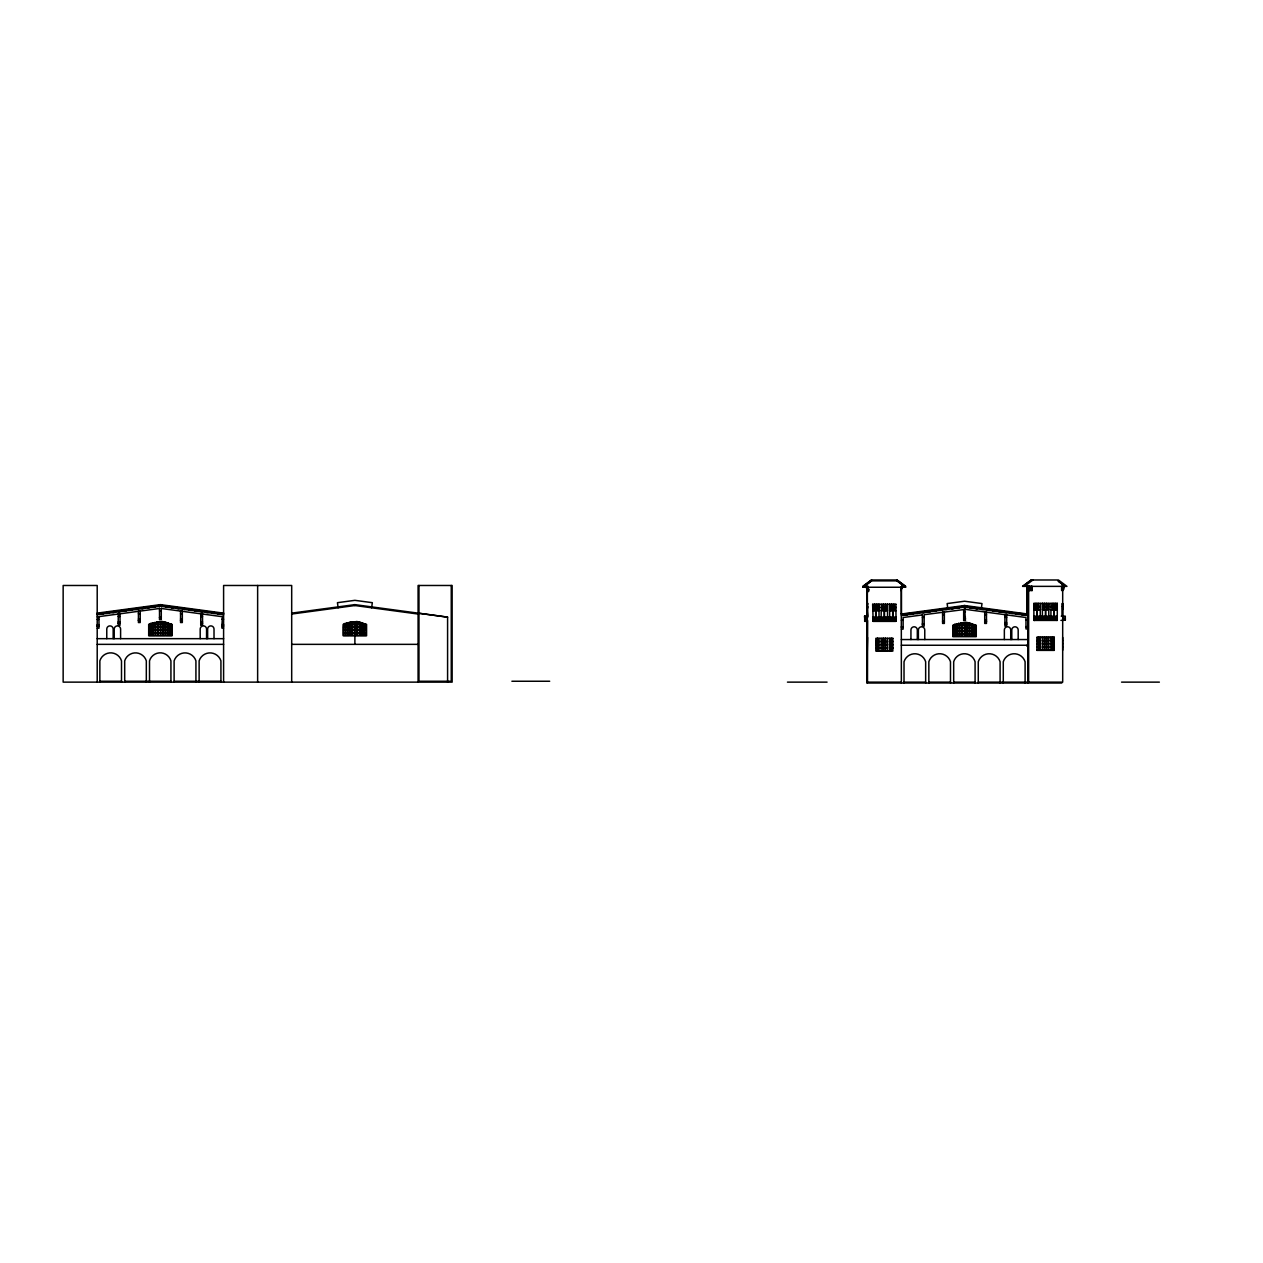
<?xml version="1.0" encoding="UTF-8"?>
<svg xmlns="http://www.w3.org/2000/svg" width="1263" height="1263" viewBox="0 0 1263 1263"><rect width="100%" height="100%" fill="white"/><g stroke="black" fill="none" stroke-linecap="round" stroke-linejoin="round"><path stroke-width="1.5" d="M864.729 617.26L864.855 621.001L864.887 617.26M867.302 616.155L867.302 609.776M896.035 604.282L872.638 604.282L873.175 621.001M895.514 618.144L895.514 621.001M1034.223 620.449L1034.223 616.155L1034.397 620.417L1034.397 617.26M1065.119 618.696L1065.293 620.165L1062.688 620.165L1065.293 620.117L1065.293 618.696L1063.02 618.696M867.586 620.528L867.318 683.015L867.365 586.364M868.676 590.721L867.381 590.595L867.381 589.332L868.676 589.379M868.439 589L867.381 589L868.439 588.463M867.76 587.848L867.76 586.348M901.356 614.039L911.033 613.439L911.144 614.307M160.733 606.272L160.843 605.403M161.617 606.398L161.727 605.514M165.485 606.919L165.595 606.035L160.401 605.34L155.191 606.035L155.317 606.919M166.353 607.029L166.653 606.177M167.411 607.171L167.521 606.303L172.447 606.966L172.336 607.835M171.279 607.692L171.389 606.824M172.163 607.819L172.273 606.935M173.205 607.961L173.331 607.077L182.993 608.387L182.882 609.255M177.073 608.482L177.199 607.598M177.957 608.592L178.067 607.724M178.13 608.624L178.257 607.74M179.014 608.734L179.125 607.866M183.924 609.398L183.877 608.498L200.391 610.724L200.28 611.592M184.808 609.524L184.935 608.64M188.676 610.029L188.787 609.161M189.734 610.171L189.671 609.287M190.602 610.297L190.729 609.429M194.47 610.818L194.597 609.95M195.355 610.929L195.481 610.061M195.528 610.96L195.654 610.092M196.412 611.071L196.523 610.203M201.149 611.718L201.275 610.85L218.846 613.218L218.736 614.086M201.338 611.734L201.448 610.866M202.206 611.86L202.333 610.992M206.074 612.381L206.201 611.513M206.958 612.492L207.069 611.624M207.132 612.523L207.243 611.655M208.016 612.634L208.127 611.766M211.884 613.155L211.995 612.287M212.752 613.281L212.879 612.413M213.81 613.423L213.921 612.555M217.678 613.944L217.789 613.076M218.562 614.055L218.673 613.187M219.604 614.197L219.73 613.329L223.598 613.85M371.638 607.787L372.332 602.688L354.887 600.335L337.442 602.688L338.137 607.787M964.9 607.156L965.011 606.287M965.769 607.282L965.895 606.414M969.637 607.803L969.763 606.935L964.553 606.224L959.359 606.935L959.47 607.803M970.521 607.913L970.631 607.045L970.694 607.945M971.579 608.056L971.689 607.187L981.351 608.498L981.24 609.366M975.446 608.577L975.557 607.708M976.315 608.703L976.441 607.835M976.488 608.719L976.615 607.85M977.373 608.845L977.483 607.977M981.43 607.787L981.998 603.572L964.553 601.22L947.124 603.572L947.692 607.787M982.125 609.476L982.235 608.608L988.203 609.413L988.092 610.282M983.167 609.619L983.293 608.75M987.035 610.14L987.161 609.271M988.976 610.408L989.087 609.54L998.749 610.834L998.638 611.702M992.844 610.929L992.955 610.045M993.713 611.039L993.839 610.171M993.886 611.071L994.013 610.187M994.77 611.181L994.897 610.313M999.522 611.829L999.633 610.945L1017.204 613.313L1017.094 614.197M999.696 611.845L999.807 610.976M1000.564 611.971L1000.691 611.087M1004.432 612.492L1004.559 611.608M1005.49 612.634L1005.616 611.75M1006.374 612.744L1006.485 611.876M1010.242 613.265L1010.353 612.397M1011.11 613.392L1011.237 612.508M1012.168 613.534L1012.295 612.65M1016.036 614.055L1016.162 613.171M1016.92 614.165L1017.031 613.297M1017.978 614.307L1018.089 613.439L1027.75 614.039M1021.83 614.828L1021.956 613.96M1022.714 614.955L1022.841 614.071M1022.888 614.97L1023.014 614.102M1023.772 615.097L1023.883 614.213M867.113 609.776L867.634 616.155L864.508 616.155L864.997 620.117M901.119 590.626L902.24 586.364M902.24 587.863L902.587 586.364M1063.793 587.863L1064.141 586.364M863.15 586.364L871.596 579.985M863.087 587.248L871.581 580.869M1022.683 586.364L1031.176 579.985L1058.441 579.985L1066.951 586.364L1022.604 586.364L1031.129 579.985M1024.388 586.364L1032.897 579.985M901.119 589.032L901.703 586.364M343.631 624.585L345.32 624.585L345.32 627.064L343.536 627.064L343.694 624.554M349.646 622.343L347.799 622.848L347.799 624.222L349.567 624.222L349.567 622.359M97.077 613.155L160.401 604.63L223.709 613.155M97.204 613.85L101.072 613.329L101.182 614.197M148.339 606.966L153.265 606.303L153.376 607.171M154.323 606.161L154.433 607.029M97.204 614.734L160.401 606.224L223.598 614.734M159.517 608.482L97.204 616.865L98.972 616.865M291.69 613.139L354.887 604.63L447.591 617.118L447.591 682.131M291.69 614.039L355.014 605.514M901.245 614.055L964.553 605.514L1027.877 614.055M905.255 614.402L911.049 613.613M912.107 613.471L917.727 612.713M929.331 611.15L922.748 612.744M934.257 610.487L936.183 610.234M941.977 609.445L946.729 608.813M951.528 608.166L958.333 607.25M959.375 607.108L964.679 606.398M901.356 615.634L964.553 607.108L1027.75 615.634L1027.75 683.015M922.4 614.923L903.14 617.512L903.14 629.1L901.356 629.1M965.437 609.366L924.169 614.686L924.169 626.148L922.4 626.148L922.4 614.686M1063.383 620.117L1060.92 620.417M897.093 580.869L871.533 580.869L863.008 587.248L905.618 587.248L897.093 580.869L905.555 587.248M901.877 586.364L905.713 586.364L897.125 579.985L871.359 579.985L862.787 586.364L865.992 586.364L866.26 587.863M1027.182 587.563L1027.893 586.364M1028.966 588.511L1030.024 588.511M1031.082 588.511L1032.155 588.511M1061.63 588.463L1062.688 588.463M867.381 588.826L868.439 588.826M1028.966 588.874L1030.024 588.874M1031.082 588.874L1032.155 588.874M1061.63 588.826L1062.688 588.826M1061.63 589L1063.241 588.495L1063.241 586.364M1027.214 589.363L1028.287 589.363L1028.287 590.626L1027.229 590.626L1027.182 586.364M1028.966 589.379L1030.024 589.379M1031.082 589.379L1032.155 589.379M1061.63 589.332L1062.688 589.332M867.602 589.379L868.676 589.742M867.381 589.805L868.676 589.916M1028.635 589.032L1027.229 588.495L1027.229 589.837L1028.287 589.837M1028.966 589.853L1030.024 589.853M1031.082 589.853L1032.155 589.853M1061.63 589.805L1062.688 589.805M867.602 590.247L868.676 590.247M867.602 589.742L867.602 591.51L868.676 591.51M1062.688 603.398L1062.688 606.414M867.128 606.414L867.792 603.398M1040.081 606.414L1038.312 606.414L1038.312 603.398M1050.895 606.414L1052.853 606.414L1052.853 603.398M1057.273 606.414L1055.331 606.414L1055.331 603.398M867.128 606.761L867.934 606.761L867.128 609.603M1040.081 606.761L1038.312 606.761L1038.312 609.603L1040.081 609.603M1050.895 606.761L1052.853 606.761L1052.853 609.603L1051.069 609.603M1057.273 606.761L1055.331 606.761L1055.331 609.603L1057.099 609.603L1057.099 606.761M1062.688 606.761L1062.688 609.603M881.321 607.298L883.09 607.298L883.09 604.282M889.657 607.298L896.035 607.298M881.321 607.645L883.09 607.645L883.09 610.487L881.321 610.487M889.657 607.645L896.035 607.645M964.553 605.514L965.437 620.591L963.669 620.591L963.669 609.366M1033.876 609.776L1040.254 609.776M1042.385 609.776L1048.764 609.776M1050.895 609.776L1057.273 609.776M895.862 610.487L894.093 610.487L894.093 607.645M872.638 610.661L879.016 610.661M881.148 610.661L887.526 610.661M889.657 610.661L896.035 610.661M138.425 611.071L140.209 611.071M159.517 610.882L161.285 610.882M963.669 611.781L965.437 611.781M138.425 613.723L140.209 613.723M180.546 613.723L182.33 613.723M942.593 614.607L944.361 614.607M984.714 614.607L986.482 614.607M1033.876 616.155L1057.273 616.155M1061.252 616.155L1065.293 616.155L1065.293 620.165M118.233 616.455L120.017 616.455M200.738 616.439L202.522 616.439M864.65 617.054L867.665 617.054M872.638 617.054L896.051 617.054M963.669 617.102L965.437 617.102M922.4 617.339L924.169 617.339M1004.906 617.323L1006.674 617.323M1033.876 617.26L1057.273 617.26M159.517 617.433L161.285 617.433M159.517 617.796L161.285 617.796M872.638 618.144L896.051 618.144M963.669 618.317L965.437 618.317M963.669 618.681L965.437 618.681M138.425 619.044L140.209 619.044M180.546 619.044L182.33 619.044M97.204 619.407L98.972 619.407M221.814 619.233L223.598 619.233M984.714 619.928L986.482 619.928M1033.876 619.959L1039.733 620.117L1039.733 617.26M1039.196 617.26L1039.196 620.117L1057.273 619.959M138.425 620.275L140.209 620.275M180.546 620.275L182.33 620.275M1025.982 620.117L1027.75 620.117M901.356 620.291L903.14 620.291M138.425 620.622L140.209 620.622M180.546 620.622L182.33 620.622M872.638 620.859L896.051 620.859M867.302 621.301L864.65 621.301L866.971 621.333M873.159 621.301L896.051 621.301L895.862 604.282M942.593 621.159L944.361 621.159M984.714 621.159L986.482 621.159M942.593 621.522L944.361 621.522M984.714 621.507L986.482 621.507M118.233 621.775L120.017 621.775M200.738 621.759L202.522 621.759M1004.906 622.643L1006.674 622.643M118.233 622.991L120.017 622.991M200.738 622.991L202.522 622.991M118.233 623.354L120.017 623.354M200.738 623.338L202.522 623.338M922.4 623.875L924.169 623.875M1004.906 623.875L1006.674 623.875M922.4 624.238L924.169 624.238M1004.906 624.222L1006.674 624.222M97.204 624.727L98.972 624.727M171.657 624.585L169.968 624.585L169.968 627.064L171.752 627.064L171.594 624.554M221.814 624.554L223.598 624.554M975.825 625.469L974.136 625.469L974.136 627.948L975.904 627.948L975.746 625.438M221.814 625.785L223.598 625.785M97.204 625.943L98.972 625.943M97.204 626.306L98.972 626.306M221.814 626.132L223.598 626.132M901.356 626.827L903.14 626.827M1025.982 626.669L1027.75 626.669M151.181 627.064L152.949 627.064L152.949 624.585L151.181 624.585L151.181 629.905L152.949 629.905L152.949 627.427L151.181 627.427M364.107 627.064L362.339 627.064L362.339 624.585L364.107 624.585L364.107 629.905L362.339 629.905L362.339 627.427L364.107 627.427M1025.982 627.016L1027.75 627.016M901.356 627.19L903.14 627.19M223.598 628.058L221.814 628.058L222.367 616.707L161.285 608.482M955.333 627.948L957.101 627.948L957.101 625.469L955.333 625.469L955.333 630.79L957.101 630.79L957.101 628.311L955.333 628.311M97.204 628.216L98.972 628.216L98.972 616.628M1027.75 628.942L1025.982 628.942L1025.982 617.512L964.553 609.24M1037.065 637.436L1054.084 637.436L1054.084 650.208L1037.065 650.208M1062.688 637.436L1062.688 640.452M97.204 638.668L223.598 638.668M901.356 639.552L1027.75 639.552M1037.065 640.452L1038.486 640.452L1038.486 637.436M1040.254 640.452L1038.833 640.452L1038.833 637.436M1042.385 640.452L1044.327 640.452L1044.327 637.436M1048.764 640.452L1046.822 640.452L1046.822 637.436M1050.895 640.452L1052.316 640.452L1052.316 637.436M1054.084 640.452L1052.663 640.452L1052.663 637.436M1037.065 640.815L1038.486 640.815L1038.486 643.641M1040.254 640.815L1038.833 640.815L1038.833 643.641M1042.385 640.815L1044.327 640.815L1044.327 643.641M1048.764 640.815L1046.822 640.815L1046.822 643.641M1050.895 640.815L1052.316 640.815L1052.316 643.641M1054.084 640.815L1052.663 640.815L1052.663 643.641M1062.688 640.815L1062.688 643.641M875.827 641.336L877.248 641.336L877.248 638.32M879.016 641.336L877.596 641.336L877.596 638.32M881.148 641.336L883.09 641.336L883.09 638.32M887.526 641.336L885.584 641.336L885.584 638.32M889.657 641.336L891.078 641.336L891.078 638.32M892.846 641.336L891.425 641.336L891.425 638.32M875.827 641.699L877.248 641.699L877.248 644.54M879.016 641.699L877.596 641.699L877.596 644.54M881.148 641.699L883.09 641.699L883.09 644.54M887.526 641.699L885.584 641.699L885.584 644.54M889.657 641.699L891.078 641.699L891.078 644.54M892.846 641.699L891.425 641.699L891.425 644.54M1037.065 643.641L1040.254 643.641M1042.385 643.641L1048.764 643.641M1050.895 643.641L1054.084 643.641M1037.065 644.004L1040.254 644.004M1042.385 644.004L1048.764 644.004M1050.895 644.004L1054.084 644.004M1062.688 644.004L1062.688 646.845M97.204 644.351L223.598 644.351M291.69 644.351L418.085 644.351M875.827 644.54L879.016 644.54M881.148 644.54L887.526 644.54M889.657 644.54L892.846 644.54M875.827 644.888L879.016 644.888M881.148 644.888L887.526 644.888M889.657 644.888L892.846 644.888M901.356 645.251L1027.75 645.251M1037.065 646.845L1038.486 646.845L1038.486 644.004M1040.254 646.845L1038.833 646.845L1038.833 644.004M1042.385 646.845L1044.327 646.845L1044.327 644.004M1048.764 646.845L1046.822 646.845L1046.822 644.004M1050.895 646.845L1052.316 646.845L1052.316 644.004M1054.084 646.845L1052.663 646.845L1052.663 644.004M1037.065 647.193L1038.486 647.193L1038.486 650.208M1040.254 647.193L1038.833 647.193L1038.833 650.208M1042.385 647.193L1044.327 647.193L1044.327 650.208M1048.764 647.193L1046.822 647.193L1046.822 650.208M1050.895 647.193L1052.316 647.193L1052.316 650.208M1054.084 647.193L1052.663 647.193L1052.663 650.208M1062.688 647.193L1062.688 650.208M875.827 647.73L877.248 647.73L877.248 644.888M879.016 647.73L877.596 647.73L877.596 644.888M881.148 647.73L883.09 647.73L883.09 644.888M887.526 647.73L885.584 647.73L885.584 644.888M889.657 647.73L891.078 647.73L891.078 644.888M892.846 647.73L891.425 647.73L891.425 644.888M875.827 648.077L877.248 648.077L877.248 651.092M879.016 648.077L877.596 648.077L877.596 651.092M881.148 648.077L883.09 648.077L883.09 651.092M887.526 648.077L885.584 648.077L885.584 651.092M889.657 648.077L891.078 648.077L891.078 651.092M892.846 648.077L891.425 648.077L891.425 651.092M867.271 651.092L867.523 637.436M99.856 681.246L121.501 681.246M124.69 681.246L170.931 681.246M174.12 681.246L220.93 681.246M511.894 681.246L549.689 681.246M787.449 682.131L827.06 682.131M867.365 682.131L867.065 586.364M868.202 682.131L900.472 682.131M904.024 682.131L925.653 682.131M928.842 682.131L950.486 682.131M953.676 682.131L975.083 682.131M978.272 682.131L1062.688 682.131L1062.688 586.364M1121.56 682.131L1159.371 682.131M866.892 683.015L1061.804 683.015M964.443 606.398L969.731 607.108M971.673 607.361L977.594 608.166M982.204 608.782L988.187 609.587M992.939 610.234L998.733 611.008M999.617 611.134L1005.585 611.939M1010.337 612.571L1017.189 613.502M1018.057 613.613L1026.519 614.749M418.085 614.039L354.777 605.514L354.887 604.63M418.085 613.139L447.591 617.165M867.365 589.032L866.813 586.364M1065.214 586.364L1058.11 581.043L1065.151 586.364M896.904 579.985L905.334 586.364M1028.382 588.858L1028.082 586.364M867.365 590.595L866.244 586.364M1028.635 590.626L1027.529 586.364M964.111 606.287L964.222 607.156M963.227 606.414L963.337 607.282M958.601 607.913L958.475 607.045L947.755 608.498L947.882 609.366M958.301 607.077L958.428 607.945M957.433 607.187L957.543 608.056M953.565 607.708L953.676 608.577M952.681 607.835L952.791 608.703M952.507 607.85L952.618 608.719M951.623 607.977L951.749 608.845M946.824 609.508L946.887 608.608L940.903 609.413L941.03 610.282M945.829 608.75L945.94 609.619M941.961 609.271L942.072 610.14M941.077 609.398L941.203 610.266M940.146 610.408L940.019 609.54L930.357 610.834L930.484 611.702M936.167 610.045L936.278 610.929M935.283 610.171L935.394 611.039M935.109 610.187L935.22 611.071M934.225 610.313L934.336 611.181M929.6 611.829L929.473 610.945L918.754 612.397L918.88 613.265M929.3 610.976L929.426 611.845M928.431 611.087L928.542 611.971M924.563 611.608L924.674 612.492M923.679 611.734L923.806 612.602M917.996 613.392L917.885 612.508L911.902 613.313L912.028 614.197M917.712 612.539L917.822 613.408M916.827 612.65L916.938 613.534M912.96 613.171L913.07 614.055M912.075 613.297L912.202 614.165M907.166 613.96L907.276 614.828M906.392 614.955L906.281 614.071L906.218 614.97M905.224 614.213L905.35 615.097M159.943 605.403L160.054 606.272M159.059 605.514L159.185 606.398M149.397 606.824L149.508 607.692M148.513 606.935L148.639 607.819M147.582 607.961L147.471 607.077L137.793 608.387L137.92 609.255M143.603 607.598L143.714 608.482M142.719 607.724L142.83 608.592M142.545 607.74L142.656 608.624M141.661 607.866L141.788 608.734M136.751 608.529L136.862 609.398L136.925 608.498L120.395 610.724L120.522 611.592M135.867 608.64L135.978 609.524M131.999 609.161L132.11 610.029M130.942 609.303L131.241 610.155M130.057 609.429L130.184 610.297M126.205 609.95L126.316 610.818M125.321 610.061L125.432 610.929M124.263 610.203L124.39 611.071M119.638 611.718L119.527 610.85L101.94 613.218L102.24 614.055M119.338 610.866L119.464 611.734M118.469 610.992L118.58 611.86M114.601 611.513L114.712 612.381M113.717 611.624L113.844 612.492M113.544 611.655L113.654 612.523M112.66 611.766L112.786 612.634M108.792 612.287L108.918 613.155M107.923 612.413L108.034 613.281L107.75 612.429M106.866 612.555L106.976 613.423M102.998 613.076L103.124 613.944M1034.223 616.155L1034.397 620.117M868.297 588.447L868.297 587.248M867.997 588.447L868.06 586.348M1027.229 589.837L1027.229 590.626M1063.793 586.364L1063.793 589.363L1061.63 590.595L1061.63 586.348M1063.572 617.26L1063.525 616.155L1063.351 620.449M1063.02 616.155L1063.02 620.117M1062.42 603.398L1062.42 606.414M1062.42 606.761L1062.451 616.155M1062.325 586.348L1062.325 587.848L1062.025 586.348M1062.341 603.398L1062.388 606.414M1062.372 606.761L1062.357 616.155M1057.099 603.398L1057.099 606.414M1056.926 616.155L1056.926 620.449M1056.215 617.26L1056.215 620.117M1055.679 617.26L1055.679 620.117M1055.158 617.26L1055.158 620.117M1054.968 603.398L1054.968 606.414L1053.2 606.414L1053.2 603.398M1054.621 617.26L1054.621 620.117M1054.258 609.776L1054.258 616.155M1054.084 617.26L1054.084 620.117M1053.91 609.776L1053.91 616.155M1053.563 617.26L1053.563 620.117M1053.026 617.26L1053.026 620.117M1052.489 617.26L1052.489 620.117M1051.953 617.26L1051.953 620.117M1051.432 617.26L1051.432 620.117M1051.069 603.398L1050.895 616.155M1050.895 617.26L1050.895 620.117M1050.895 637.436L1050.895 650.208M1050.358 617.26L1050.358 620.117M1049.837 617.26L1049.837 620.117M1049.3 617.26L1049.3 620.117M1048.764 616.155L1048.764 603.398L1048.59 606.414L1046.822 606.414L1046.822 603.398M1048.764 617.26L1048.764 620.117M1048.764 637.436L1048.764 650.208M1048.243 617.26L1048.243 620.117M1047.706 617.26L1047.706 620.117M1047.169 617.26L1047.169 620.117M1046.648 617.26L1046.648 620.117M1046.459 603.398L1046.459 606.414L1044.69 606.414L1044.69 603.398M1046.459 637.436L1046.459 640.452L1044.69 640.452L1044.69 637.436M1046.459 643.641L1046.459 640.815L1044.69 640.815L1044.69 643.641M1046.459 644.004L1046.459 646.845L1044.69 646.845L1044.69 644.004M1046.459 650.208L1046.459 647.193L1044.69 647.193L1044.69 650.208M1046.111 617.26L1046.111 620.117L1045.575 617.26M1045.748 609.776L1045.748 616.155M1045.401 609.776L1045.401 616.155M1045.054 617.26L1045.054 620.117M1044.517 617.26L1044.517 620.117M1044.327 603.398L1044.327 606.414L1042.559 606.414L1042.559 603.398M1043.98 617.26L1043.98 620.117M1043.443 617.26L1043.443 620.117L1042.922 617.26M1042.385 603.398L1042.385 616.155M1042.385 617.26L1042.385 620.117M1042.385 637.436L1042.385 650.208M1041.849 617.26L1041.849 620.117M1041.328 617.26L1041.328 620.117M1040.791 617.26L1040.791 620.117M1040.254 603.398L1040.254 616.155M1040.254 617.26L1040.254 620.117M1040.254 637.436L1040.254 650.208M1038.66 617.26L1038.66 620.117M1037.949 603.398L1037.949 606.414L1036.181 606.414L1036.181 603.398M1038.123 617.26L1038.123 620.117M1037.602 617.26L1037.602 620.117M1037.239 609.776L1037.239 616.155M1036.891 609.776L1036.891 616.155M1037.065 617.26L1037.065 620.117M1036.528 617.26L1036.528 620.117M1036.181 609.603L1036.181 606.761L1037.949 606.761L1037.949 609.603L1034.05 609.603L1034.05 606.761L1035.818 606.761L1035.818 609.603M1035.992 617.26L1035.992 620.117M1035.818 603.398L1035.818 606.414L1034.05 606.414L1034.05 603.398M1035.471 617.26L1035.471 620.117M1034.934 617.26L1034.934 620.117M1032.155 586.379L1032.155 590.642L1031.082 590.642L1031.082 586.379M1031.76 586.379L1031.76 587.879L1031.461 586.379M1030.024 586.379L1030.024 590.642L1028.966 590.642L1028.966 586.379M1029.629 586.379L1029.629 587.879L1029.329 586.379M1028.635 586.364L1028.635 682.131M1028.287 586.364L1028.287 590.626M1026.93 586.364L1026.93 613.723M1026.866 586.364L1026.866 613.723M1026.866 645.251L1026.866 646.135M1025.098 683.015L1025.098 661.733A11.446 11.446 0 0 0 1003.28 661.733L1003.28 683.015M1018.183 639.552L1018.183 629.984A3.189 3.189 0 0 0 1014.978 626.795A3.189 3.189 0 0 0 1011.789 629.984L1011.789 639.552M1010.732 639.552L1010.732 629.984A3.189 3.189 0 0 0 1007.542 626.795A3.189 3.189 0 0 0 1004.353 629.984L1004.353 639.552M1005.79 614.797L1005.79 617.323M1005.79 622.643L1005.79 626.148M1000.091 683.015L1000.091 661.733A11.446 11.446 0 0 0 978.272 661.733L978.272 683.015M975.083 683.015L975.083 661.733A11.162 11.162 0 0 0 953.676 661.733L953.676 683.015M950.486 683.015L950.486 661.733A11.32 11.32 0 0 0 928.842 661.733L928.842 683.015M925.653 683.015L925.653 661.733A11.32 11.32 0 0 0 904.024 661.733L904.024 683.015M924.769 639.552L924.769 629.984A3.189 3.189 0 0 0 921.58 626.795A3.189 3.189 0 0 0 918.39 629.984L918.39 639.552M917.317 639.552L917.317 629.984A3.189 3.189 0 0 0 914.128 626.795A3.189 3.189 0 0 0 910.939 629.984L910.939 639.552M901.419 586.364L901.419 613.723M901.308 587.248L901.356 683.015M895.688 617.054L895.688 621.333L872.986 621.333L872.986 617.054M894.978 618.144L894.978 621.001M894.441 618.144L894.457 621.001M894.093 604.282L894.093 607.298M893.92 618.144L893.92 621.001M893.73 604.282L893.73 607.298M893.73 607.645L893.73 610.487L891.962 610.487L891.962 607.645M893.383 618.144L893.383 621.001M893.02 610.661L893.02 617.054M892.846 618.144L892.846 621.001M892.673 610.661L892.673 617.054M892.325 618.144L892.325 621.001M891.962 604.282L891.962 607.298M891.789 618.144L891.789 621.001M891.599 604.282L891.599 607.298M891.599 607.645L891.599 610.487L889.831 610.487L889.831 607.645M891.252 618.144L891.252 621.001M890.731 618.144L890.731 621.001M890.194 618.144L890.194 621.001M889.831 604.282L889.831 607.298M889.657 604.282L889.657 617.054M889.657 618.144L889.657 621.001M889.657 638.32L889.657 651.092M889.136 618.144L889.136 621.001M888.599 618.144L888.599 621.001M888.063 618.144L888.063 621.001M887.526 604.282L887.526 617.054M887.526 618.144L887.526 621.001M887.526 638.32L887.526 651.092M887.352 604.282L887.352 607.298L885.584 607.298L885.584 604.282M887.005 618.144L887.005 621.001M886.468 618.144L886.468 621.001M885.947 618.144L885.947 621.001M885.41 618.144L885.41 621.001M885.221 604.282L885.221 607.298L883.453 607.298L883.453 604.282M885.221 638.32L885.221 641.336L883.453 641.336L883.453 638.32M885.221 644.54L885.221 641.699L883.453 641.699L883.453 644.54M885.221 644.888L885.221 647.73L883.453 647.73L883.453 644.888M885.221 651.092L885.221 648.077L883.453 648.077L883.453 651.092M884.874 618.144L884.874 621.001M884.51 610.661L884.51 617.054M884.337 618.144L884.337 621.001M884.163 610.661L884.163 617.054M883.816 618.144L883.816 621.001M883.279 618.144L883.279 621.001M882.742 618.144L882.742 621.001M882.221 618.144L882.221 621.001M881.685 618.144L881.685 621.001M881.321 604.282L881.148 617.054M881.148 618.144L881.148 621.001M881.148 638.32L881.148 651.092M880.627 618.144L880.627 621.001M880.09 618.144L880.09 621.001M879.553 618.144L879.553 621.001M879.016 604.282L879.016 617.054M879.016 618.144L879.016 621.001M879.016 638.32L879.016 651.092M878.843 604.282L878.843 607.298L877.059 607.298L877.059 604.282M878.495 618.144L878.495 621.001M877.959 618.144L877.959 621.001M877.422 618.144L877.422 621.001M876.711 604.282L876.711 607.298L874.943 607.298L874.943 604.282M876.885 618.144L876.885 621.001M876.364 618.144L876.364 621.001M876.001 610.661L876.001 617.054M875.654 610.661L875.654 617.054M875.827 618.144L875.827 621.001M875.291 618.144L875.291 621.001M874.58 604.282L874.58 607.298L872.812 607.298L872.812 604.282M874.77 618.144L874.77 621.001M874.233 618.144L874.233 621.001M873.696 618.144L873.696 621.001M867.602 587.248L867.602 591.51M867.492 603.398L867.618 617.054M864.887 616.155L864.871 621.333M864.697 616.155L864.697 621.301M451.254 585.479L451.254 681.246L418.969 681.246L418.969 585.479M418.085 682.131L418.085 585.479L452.138 585.479L452.138 682.131L63.15 682.131L63.15 585.479L97.204 585.479L97.204 682.131M354.887 635.763L354.887 644.351M291.69 682.131L291.69 585.479L223.598 585.479L223.598 682.131M257.636 585.479L257.636 682.131M222.367 613.692L222.367 614.576M220.93 682.131L220.93 660.849A11.446 11.446 0 0 0 199.128 660.849L199.128 682.131M214.015 638.668L214.015 629.1A3.189 3.189 0 0 0 210.826 625.895A3.189 3.189 0 0 0 207.637 629.1L207.637 638.668M206.564 638.668L206.564 629.1A3.189 3.189 0 0 0 203.375 625.895A3.189 3.189 0 0 0 200.186 629.1L200.186 638.668M201.622 613.913L201.622 616.439M201.622 621.759L201.622 625.264M195.923 682.131L195.923 660.849A11.446 11.446 0 0 0 174.12 660.849L174.12 682.131M170.931 682.131L170.931 660.849A11.162 11.162 0 0 0 149.508 660.849L149.508 682.131M161.285 608.229L161.285 619.707L159.517 619.707L159.517 608.229M146.319 682.131L146.319 660.849A11.32 11.32 0 0 0 124.69 660.849L124.69 682.131M121.501 682.131L121.501 660.849A11.32 11.32 0 0 0 99.856 660.849L99.856 682.131M120.601 638.668L120.601 629.1A3.189 3.189 0 0 0 117.412 625.895A3.189 3.189 0 0 0 114.223 629.1L114.223 638.668M113.165 638.668L113.165 629.1A3.189 3.189 0 0 0 109.96 625.895A3.189 3.189 0 0 0 106.771 629.1L106.771 638.668M1063.209 589.837L1062.672 590.626L1063.209 589.837M150.518 623.496L148.687 624.411L148.687 635.763L172.1 635.763L172.1 624.411L162.438 621.475L150.518 623.496M149.208 624.554L149.05 627.064L150.818 627.064L150.818 624.585L149.129 624.585M150.66 623.827L149.839 624.222L150.66 623.827M345.004 623.496L343.189 624.411L343.189 635.763L366.586 635.763L366.586 624.411L356.924 621.475L345.004 623.496M345.146 623.827L344.341 624.222L345.146 623.827M954.67 624.38L952.855 625.296L952.855 636.647L976.267 636.647L976.267 625.296L966.59 622.359L954.67 624.38M953.36 625.438L953.202 627.948L954.986 627.948L954.986 625.469L953.297 625.469M954.812 624.711L954.007 625.122L954.812 624.711M152.523 623.085L151.181 624.222L152.949 624.222L152.523 623.085M347.009 623.085L345.667 624.222L347.436 624.222L347.009 623.085M956.691 623.969L955.333 625.122L957.101 625.122L956.691 623.969M154.449 622.501L153.297 624.222L155.081 624.222L154.449 622.501M958.601 623.385L957.465 625.122L959.233 625.122L958.601 623.385M156.407 622.091L155.791 624.222L157.907 624.222L157.907 621.885L156.407 622.091M350.893 622.091L350.277 624.222L352.045 624.222L352.045 621.933L350.893 622.091M960.559 622.975L959.943 625.122L962.074 625.122L962.074 622.785L960.559 622.975M158.396 621.838L158.27 624.222L160.401 624.222L160.401 621.743L158.396 621.838M352.882 621.838L352.409 624.222L354.54 624.222L354.54 621.759L352.882 621.838M962.548 622.722L962.422 625.122L964.553 625.122L964.553 622.627L962.548 622.722M1057.273 603.398L1033.876 603.398L1033.876 620.417L1057.273 620.417L1057.273 603.398M1044.327 606.761L1042.559 606.761L1042.559 609.603L1044.327 609.603L1044.327 606.761M1046.459 606.761L1044.69 606.761L1044.69 609.603L1046.459 609.603L1046.459 606.761M1048.59 606.761L1046.822 606.761L1046.822 609.603L1048.59 609.603L1048.59 606.761M1054.968 606.761L1053.2 606.761L1053.2 609.603L1054.968 609.603L1054.968 606.761M874.58 607.645L872.812 607.645L872.812 610.487L874.58 610.487L874.58 607.645M876.711 607.645L874.943 607.645L874.943 610.487L876.711 610.487L876.711 607.645M878.843 607.645L877.059 607.645L877.059 610.487L878.843 610.487L878.843 607.645M885.221 607.645L883.453 607.645L883.453 610.487L885.221 610.487L885.221 607.645M887.352 607.645L885.584 607.645L885.584 610.487L887.352 610.487L887.352 607.645M182.33 611.071L180.546 611.055L180.546 622.533L182.33 622.533L182.33 611.071M140.209 611.071L138.425 611.071L138.425 622.548L140.209 622.548L140.209 611.071M944.361 611.955L942.593 611.955L942.593 623.433L944.361 623.433L944.361 611.955M986.482 611.955L984.714 611.955L984.714 623.433L986.482 623.433L986.482 611.955M120.017 613.786L118.233 613.802L118.233 625.264L120.017 625.264L120.017 613.802M202.522 613.786L200.738 613.786L200.738 625.264L202.522 625.264L202.522 613.786M1006.674 614.671L1004.906 614.671L1004.906 626.148L1006.674 626.148L1006.674 614.671M162.88 624.222L160.748 624.222L160.748 621.759L162.88 621.885L162.88 624.222M165.011 624.222L163.227 624.222L163.227 621.933L165.011 622.217L165.011 624.222M167.49 624.222L165.721 624.222L165.721 622.359L167.49 622.848L167.49 624.222M169.621 624.222L167.837 624.222L167.837 622.959L169.621 624.222M170.947 624.222L169.968 623.764L170.947 624.222M357.019 624.222L354.887 624.222L354.887 621.743L357.019 621.854L357.019 624.222M359.497 624.222L357.366 624.222L357.366 621.885L359.497 622.217L359.497 624.222M361.976 624.222L360.208 624.222L360.208 622.359L361.976 622.848L361.976 624.222M364.107 624.222L362.339 624.222L362.339 622.959L364.107 624.222M365.449 624.222L364.47 623.764L365.449 624.222M155.081 624.585L153.297 624.585L153.297 627.064L155.081 627.064L155.081 624.585M157.907 624.585L155.791 624.585L155.791 627.064L157.907 627.064L157.907 624.585M160.401 624.585L158.27 624.585L158.27 627.064L160.401 627.064L160.401 624.585M162.88 624.585L160.748 624.585L160.748 627.064L162.88 627.064L162.88 624.585M165.011 624.585L163.227 624.585L163.227 627.064L165.011 627.064L165.011 624.585M167.49 624.585L165.721 624.585L165.721 627.064L167.49 627.064L167.49 624.585M169.621 624.585L167.837 624.585L167.837 627.064L169.621 627.064L169.621 624.585M347.436 624.585L345.667 624.585L345.667 627.064L347.436 627.064L347.436 624.585M349.567 624.585L347.799 624.585L347.799 627.064L349.567 627.064L349.567 624.585M352.045 624.585L350.277 624.585L350.277 627.064L352.045 627.064L352.045 624.585M354.54 624.585L352.409 624.585L352.409 627.064L354.54 627.064L354.54 624.585M357.019 624.585L354.887 624.585L354.887 627.064L357.019 627.064L357.019 624.585M359.497 624.585L357.366 624.585L357.366 627.064L359.497 627.064L359.497 624.585M361.976 624.585L360.208 624.585L360.208 627.064L361.976 627.064L361.976 624.585M366.159 624.585L364.47 624.585L364.47 627.064L366.238 627.064L366.081 624.554M967.048 625.122L964.916 625.122L964.916 622.643L967.048 622.785L967.048 625.122M969.163 625.122L967.395 625.122L967.395 622.817L969.163 623.101L969.163 625.122M971.657 625.122L969.873 625.122L969.873 623.259L971.657 623.733L971.657 625.122M973.773 625.122L972.005 625.122L972.005 623.843L973.773 625.122M975.115 625.122L974.136 624.648L975.115 625.122M959.233 625.469L957.465 625.469L957.465 627.948L959.233 627.948L959.233 625.469M962.074 625.469L959.943 625.469L959.943 627.948L962.074 627.948L962.074 625.469M964.553 625.469L962.422 625.469L962.422 627.948L964.553 627.948L964.553 625.469M967.048 625.469L964.916 625.469L964.916 627.948L967.048 627.948L967.048 625.469M969.163 625.469L967.395 625.469L967.395 627.948L969.163 627.948L969.163 625.469M971.657 625.469L969.873 625.469L969.873 627.948L971.657 627.948L971.657 625.469M973.773 625.469L972.005 625.469L972.005 627.948L973.773 627.948L973.773 625.469M150.818 627.427L149.05 627.427L149.05 629.905L150.818 629.905L150.818 627.427M155.081 627.427L153.297 627.427L153.297 629.905L155.081 629.905L155.081 627.427M157.907 627.427L155.791 627.427L155.791 629.905L157.907 629.905L157.907 627.427M160.401 627.427L158.27 627.427L158.27 629.905L160.401 629.905L160.401 627.427M162.88 627.427L160.748 627.427L160.748 629.905L162.88 629.905L162.88 627.427M165.011 627.427L163.227 627.427L163.227 629.905L165.011 629.905L165.011 627.427M167.49 627.427L165.721 627.427L165.721 629.905L167.49 629.905L167.49 627.427M169.621 627.427L167.837 627.427L167.837 629.905L169.621 629.905L169.621 627.427M171.752 627.427L169.968 627.427L169.968 629.905L171.752 629.905L171.752 627.427M345.32 627.427L343.536 627.427L343.536 629.905L345.32 629.905L345.32 627.427M347.436 627.427L345.667 627.427L345.667 629.905L347.436 629.905L347.436 627.427M349.567 627.427L347.799 627.427L347.799 629.905L349.567 629.905L349.567 627.427M352.045 627.427L350.277 627.427L350.277 629.905L352.045 629.905L352.045 627.427M354.54 627.427L352.409 627.427L352.409 629.905L354.54 629.905L354.54 627.427M357.019 627.427L354.887 627.427L354.887 629.905L357.019 629.905L357.019 627.427M359.497 627.427L357.366 627.427L357.366 629.905L359.497 629.905L359.497 627.427M361.976 627.427L360.208 627.427L360.208 629.905L361.976 629.905L361.976 627.427M366.238 627.427L364.47 627.427L364.47 629.905L366.238 629.905L366.238 627.427M954.986 628.311L953.202 628.311L953.202 630.79L954.986 630.79L954.986 628.311M959.233 628.311L957.465 628.311L957.465 630.79L959.233 630.79L959.233 628.311M962.074 628.311L959.943 628.311L959.943 630.79L962.074 630.79L962.074 628.311M964.553 628.311L962.422 628.311L962.422 630.79L964.553 630.79L964.553 628.311M967.048 628.311L964.916 628.311L964.916 630.79L967.048 630.79L967.048 628.311M969.163 628.311L967.395 628.311L967.395 630.79L969.163 630.79L969.163 628.311M971.657 628.311L969.873 628.311L969.873 630.79L971.657 630.79L971.657 628.311M973.773 628.311L972.005 628.311L972.005 630.79L973.773 630.79L973.773 628.311M975.904 628.311L974.136 628.311L974.136 630.79L975.904 630.79L975.904 628.311M150.818 630.253L149.05 630.253L149.05 632.747L150.818 632.747L150.818 630.253M152.949 630.253L151.181 630.253L151.181 632.747L152.949 632.747L152.949 630.253M155.081 630.253L153.297 630.253L153.297 632.747L155.081 632.747L155.081 630.253M157.907 630.253L155.791 630.253L155.791 632.747L157.907 632.747L157.907 630.253M160.401 630.253L158.27 630.253L158.27 632.747L160.401 632.747L160.401 630.253M162.88 630.253L160.748 630.253L160.748 632.747L162.88 632.747L162.88 630.253M165.011 630.253L163.227 630.253L163.227 632.747L165.011 632.747L165.011 630.253M167.49 630.253L165.721 630.253L165.721 632.747L167.49 632.747L167.49 630.253M169.621 630.253L167.837 630.253L167.837 632.747L169.621 632.747L169.621 630.253M171.752 630.253L169.968 630.253L169.968 632.747L171.752 632.747L171.752 630.253M345.32 630.253L343.536 630.253L343.536 632.747L345.32 632.747L345.32 630.253M347.436 630.253L345.667 630.253L345.667 632.747L347.436 632.747L347.436 630.253M349.567 630.253L347.799 630.253L347.799 632.747L349.567 632.747L349.567 630.253M352.045 630.253L350.277 630.253L350.277 632.747L352.045 632.747L352.045 630.253M354.54 630.253L352.409 630.253L352.409 632.747L354.54 632.747L354.54 630.253M357.019 630.253L354.887 630.253L354.887 632.747L357.019 632.747L357.019 630.253M359.497 630.253L357.366 630.253L357.366 632.747L359.497 632.747L359.497 630.253M361.976 630.253L360.208 630.253L360.208 632.747L361.976 632.747L361.976 630.253M364.107 630.253L362.339 630.253L362.339 632.747L364.107 632.747L364.107 630.253M366.238 630.253L364.47 630.253L364.47 632.747L366.238 632.747L366.238 630.253M954.986 631.153L953.202 631.153L953.202 633.631L954.986 633.631L954.986 631.153M957.101 631.153L955.333 631.153L955.333 633.631L957.101 633.631L957.101 631.153M959.233 631.153L957.465 631.153L957.465 633.631L959.233 633.631L959.233 631.153M962.074 631.153L959.943 631.153L959.943 633.631L962.074 633.631L962.074 631.153M964.553 631.153L962.422 631.153L962.422 633.631L964.553 633.631L964.553 631.153M967.048 631.153L964.916 631.153L964.916 633.631L967.048 633.631L967.048 631.153M969.163 631.153L967.395 631.153L967.395 633.631L969.163 633.631L969.163 631.153M971.657 631.153L969.873 631.153L969.873 633.631L971.657 633.631L971.657 631.153M973.773 631.153L972.005 631.153L972.005 633.631L973.773 633.631L973.773 631.153M975.904 631.153L974.136 631.153L974.136 633.631L975.904 633.631L975.904 631.153M150.818 633.095L149.05 633.095L149.05 635.4L150.818 635.4L150.818 633.095M152.949 633.095L151.181 633.095L151.181 635.4L152.949 635.4L152.949 633.095M155.081 633.095L153.297 633.095L153.297 635.4L155.081 635.4L155.081 633.095M157.907 633.095L155.791 633.095L155.791 635.4L157.907 635.4L157.907 633.095M160.401 633.095L158.27 633.095L158.27 635.4L160.401 635.4L160.401 633.095M162.88 633.095L160.748 633.095L160.748 635.4L162.88 635.4L162.88 633.095M165.011 633.095L163.227 633.095L163.227 635.4L165.011 635.4L165.011 633.095M167.49 633.095L165.721 633.095L165.721 635.4L167.49 635.4L167.49 633.095M169.621 633.095L167.837 633.095L167.837 635.4L169.621 635.4L169.621 633.095M171.752 633.095L169.968 633.095L169.968 635.4L171.752 635.4L171.752 633.095M345.32 633.095L343.536 633.095L343.536 635.4L345.32 635.4L345.32 633.095M347.436 633.095L345.667 633.095L345.667 635.4L347.436 635.4L347.436 633.095M349.567 633.095L347.799 633.095L347.799 635.4L349.567 635.4L349.567 633.095M352.045 633.095L350.277 633.095L350.277 635.4L352.045 635.4L352.045 633.095M354.54 633.095L352.409 633.095L352.409 635.4L354.54 635.4L354.54 633.095M357.019 633.095L354.887 633.095L354.887 635.4L357.019 635.4L357.019 633.095M359.497 633.095L357.366 633.095L357.366 635.4L359.497 635.4L359.497 633.095M361.976 633.095L360.208 633.095L360.208 635.4L361.976 635.4L361.976 633.095M364.107 633.095L362.339 633.095L362.339 635.4L364.107 635.4L364.107 633.095M366.238 633.095L364.47 633.095L364.47 635.4L366.238 635.4L366.238 633.095M954.986 633.979L953.202 633.979L953.202 636.284L954.986 636.284L954.986 633.979M957.101 633.979L955.333 633.979L955.333 636.284L957.101 636.284L957.101 633.979M959.233 633.979L957.465 633.979L957.465 636.284L959.233 636.284L959.233 633.979M962.074 633.979L959.943 633.979L959.943 636.284L962.074 636.284L962.074 633.979M964.553 633.979L962.422 633.979L962.422 636.284L964.553 636.284L964.553 633.979M967.048 633.979L964.916 633.979L964.916 636.284L967.048 636.284L967.048 633.979M969.163 633.979L967.395 633.979L967.395 636.284L969.163 636.284L969.163 633.979M971.657 633.979L969.873 633.979L969.873 636.284L971.657 636.284L971.657 633.979M973.773 633.979L972.005 633.979L972.005 636.284L973.773 636.284L973.773 633.979M975.904 633.979L974.136 633.979L974.136 636.284L975.904 636.284L975.904 633.979M1054.258 637.262L1036.891 637.262L1036.891 650.382L1054.258 650.382L1054.258 637.262M892.846 638.32L875.827 638.32L875.827 651.092L892.846 651.092L892.846 638.32"/></g></svg>
